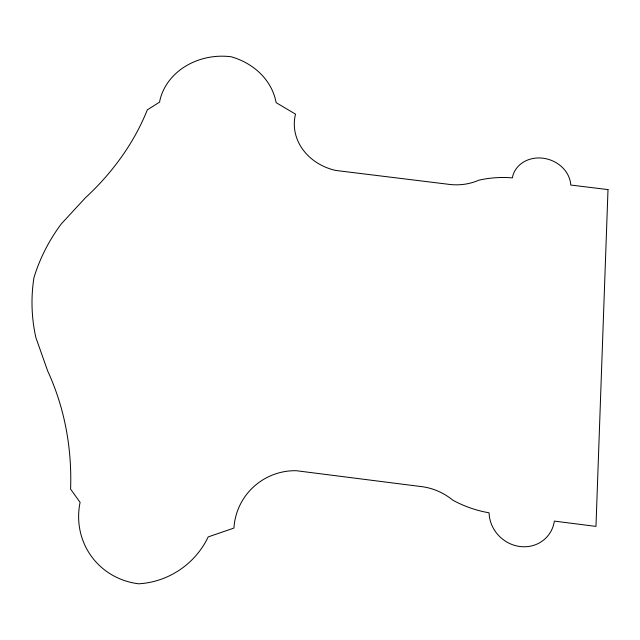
<?xml version="1.0" encoding="UTF-8"?>
<svg xmlns="http://www.w3.org/2000/svg" width="640" height="640" viewBox="0 0 640 640"><rect width="100%" height="100%" fill="white"/><g stroke="black" fill="none" stroke-linecap="round" stroke-linejoin="round"><path stroke-width="0.96" d="M608 189.6L595.968 526.4L554.36 521.104A33.824 31.528 42 0 1 519.968 546.512A33.824 31.528 42 0 1 489.08 512.8A109.992 101.736 29.3 0 1 452.88 500.216A60.8 58.608 46.1 0 0 419.592 486.376L296.216 470.704A61.304 60.968 -1.6 0 0 233.944 528.064L208.184 536.92A79.104 75.16 -34.6 0 1 138.728 583.8A72.992 69.656 -35.2 0 1 80.096 502.352L70.592 489.144A327.68 278.04 -38.4 0 0 47.704 371.048L35.864 337.52A189.472 174.048 -5.5 0 1 33.928 277.736A191.008 176.688 -6.7 0 1 61.328 223.864L85.416 197.784A265.416 214.928 -14.9 0 0 147.32 109.864L159.536 102.144A62.656 54.08 -2 0 1 231.232 56.776A68.032 58.72 -2.8 0 1 276.12 102.64L295.536 114.144A53.528 46.496 5.7 0 0 335.768 170.456L447.4 184.152A52.408 45.344 12.2 0 0 478.84 180.192A104.488 93.32 20.2 0 1 512.336 177.88A29.784 25.792 18.2 0 1 542.92 158.2A29.784 25.792 18.2 0 1 570.768 185.04L608 189.6"/></g></svg>
